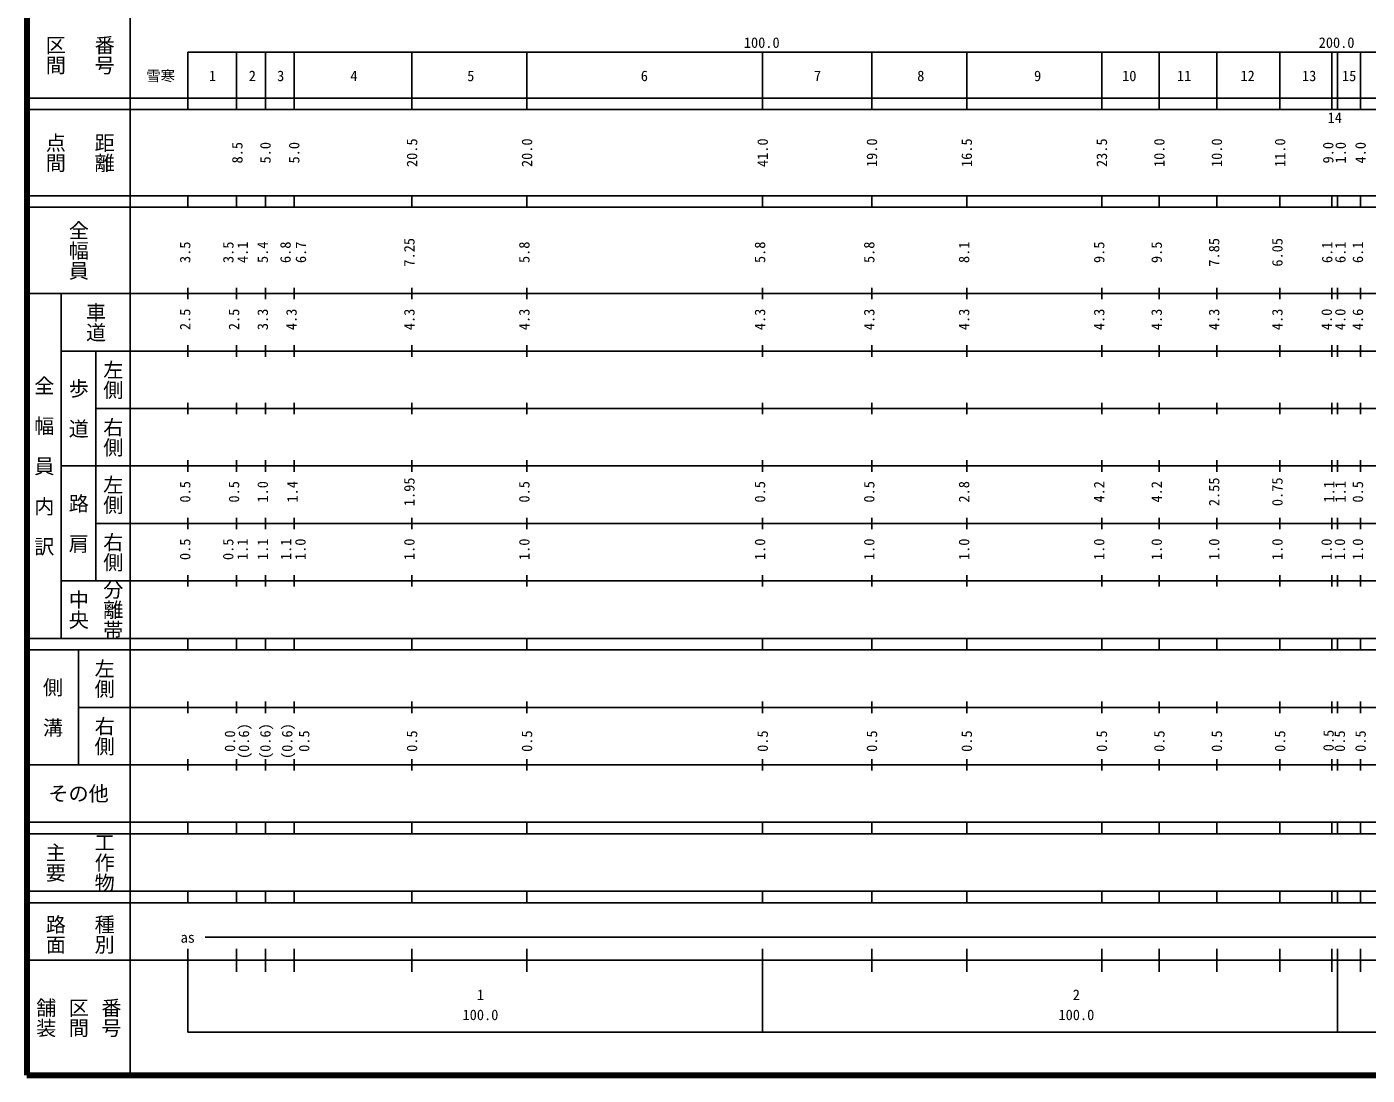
# Model space of a CAD drawing. Units: millimetres on the paper, enlarged 1000 times. Extents: x 40000 to 680000, y 20000 to 380000.
# Drawn here: x 40000 to 273169, y 20000 to 202409 of the extents above; entities that cross this region are included whole.
import ezdxf
from ezdxf.enums import TextEntityAlignment as Align

# ---------------------------------------------------------------- set-up
doc = ezdxf.new("R2010")
doc.units = ezdxf.units.MM
doc.header["$LTSCALE"] = 1000
doc.layers.add('M-TTL', color=2, linetype='Continuous', lineweight=140)
doc.layers.add('M-TTL-BAND', color=7, linetype='Continuous', lineweight=25)
doc.styles.add('@ＭＳ ゴシック', font='')
doc.styles.add('ＭＳ ゴシック', font='')
doc.styles.get('@ＭＳ ゴシック').set_extended_font_data('@MS Gothic')
doc.styles.get('ＭＳ ゴシック').set_extended_font_data('MS Gothic')

msp = doc.modelspace()

# ---------------------------------------------------------------- linework, layer by layer
at = {"layer": 'M-TTL'}
for p, q in [((40000, 380000), (40000, 20000)), ((40000, 20000), (680000, 20000))]:
    msp.add_line(p, q, dxfattribs=at)
at = {"layer": 'M-TTL-BAND'}
for p, q in [((58000, 370000), (58000, 20000)), ((68000, 198000), (579000, 198000)), ((68000, 198000), (68000, 188000)), ((76500, 198000), (76500, 188000)), ((81500, 198000), (81500, 188000)), ((86500, 198000), (86500, 188000)), ((107000, 198000), (107000, 188000)), ((127000, 198000), (127000, 188000)), ((168000, 198000), (168000, 188000)), ((187000, 198000), (187000, 188000)), ((203500, 198000), (203500, 188000)), ((227000, 198000), (227000, 188000)), ((237000, 198000), (237000, 188000)), ((247000, 198000), (247000, 188000)), ((258000, 198000), (258000, 188000)), ((267000, 198000), (267000, 188000)), ((268000, 198000), (268000, 188000)), ((272000, 198000), (272000, 188000)), ((40000, 190000), (579000, 190000)), ((40000, 188000), (579000, 188000)), ((40000, 173000), (579000, 173000)), ((68000, 171000), (68000, 173000)), ((76500, 171000), (76500, 173000)), ((81500, 171000), (81500, 173000)), ((86500, 171000), (86500, 173000)), ((107000, 171000), (107000, 173000)), ((127000, 171000), (127000, 173000)), ((168000, 171000), (168000, 173000)), ((187000, 171000), (187000, 173000)), ((203500, 171000), (203500, 173000)), ((227000, 171000), (227000, 173000)), ((237000, 171000), (237000, 173000)), ((247000, 171000), (247000, 173000)), ((258000, 171000), (258000, 173000)), ((267000, 171000), (267000, 173000)), ((268000, 171000), (268000, 173000)), ((272000, 171000), (272000, 173000)), ((40000, 171000), (579000, 171000)), ((68000, 155000), (68000, 157000)), ((76500, 155000), (76500, 157000)), ((81500, 155000), (81500, 157000)), ((86500, 155000), (86500, 157000)), ((107000, 155000), (107000, 157000)), ((127000, 155000), (127000, 157000)), ((168000, 155000), (168000, 157000)), ((187000, 155000), (187000, 157000)), ((203500, 155000), (203500, 157000)), ((227000, 155000), (227000, 157000)), ((237000, 155000), (237000, 157000)), ((247000, 155000), (247000, 157000)), ((258000, 155000), (258000, 157000)), ((267000, 155000), (267000, 157000)), ((268000, 155000), (268000, 157000)), ((272000, 155000), (272000, 157000)), ((40000, 156000), (579000, 156000)), ((46000, 96000), (46000, 156000)), ((68000, 145000), (68000, 147000)), ((76500, 145000), (76500, 147000)), ((81500, 145000), (81500, 147000)), ((86500, 145000), (86500, 147000)), ((107000, 145000), (107000, 147000)), ((127000, 145000), (127000, 147000)), ((168000, 145000), (168000, 147000)), ((187000, 145000), (187000, 147000)), ((203500, 145000), (203500, 147000)), ((227000, 145000), (227000, 147000)), ((237000, 145000), (237000, 147000)), ((247000, 145000), (247000, 147000)), ((258000, 145000), (258000, 147000)), ((267000, 145000), (267000, 147000)), ((268000, 145000), (268000, 147000)), ((272000, 145000), (272000, 147000)), ((46000, 146000), (579000, 146000)), ((52000, 146000), (52000, 106000)), ((52000, 136000), (579000, 136000)), ((68000, 135000), (68000, 137000)), ((76500, 135000), (76500, 137000)), ((81500, 135000), (81500, 137000)), ((86500, 135000), (86500, 137000)), ((107000, 135000), (107000, 137000)), ((127000, 135000), (127000, 137000)), ((168000, 135000), (168000, 137000)), ((187000, 135000), (187000, 137000)), ((203500, 135000), (203500, 137000)), ((227000, 135000), (227000, 137000)), ((237000, 135000), (237000, 137000)), ((247000, 135000), (247000, 137000)), ((258000, 135000), (258000, 137000)), ((267000, 135000), (267000, 137000)), ((268000, 135000), (268000, 137000)), ((272000, 135000), (272000, 137000)), ((46000, 126000), (579000, 126000)), ((68000, 125000), (68000, 127000)), ((76500, 125000), (76500, 127000)), ((81500, 125000), (81500, 127000)), ((86500, 125000), (86500, 127000)), ((107000, 125000), (107000, 127000)), ((127000, 125000), (127000, 127000)), ((168000, 125000), (168000, 127000)), ((187000, 125000), (187000, 127000)), ((203500, 125000), (203500, 127000)), ((227000, 125000), (227000, 127000)), ((237000, 125000), (237000, 127000)), ((247000, 125000), (247000, 127000)), ((258000, 125000), (258000, 127000)), ((267000, 125000), (267000, 127000)), ((268000, 125000), (268000, 127000)), ((272000, 125000), (272000, 127000)), ((68000, 115000), (68000, 117000)), ((76500, 115000), (76500, 117000)), ((81500, 115000), (81500, 117000)), ((86500, 115000), (86500, 117000)), ((107000, 115000), (107000, 117000)), ((127000, 115000), (127000, 117000)), ((168000, 115000), (168000, 117000)), ((187000, 115000), (187000, 117000)), ((203500, 115000), (203500, 117000)), ((227000, 115000), (227000, 117000)), ((237000, 115000), (237000, 117000)), ((247000, 115000), (247000, 117000)), ((258000, 115000), (258000, 117000)), ((267000, 115000), (267000, 117000)), ((268000, 115000), (268000, 117000)), ((272000, 115000), (272000, 117000)), ((52000, 116000), (579000, 116000)), ((46000, 106000), (579000, 106000)), ((68000, 105000), (68000, 107000)), ((76500, 105000), (76500, 107000)), ((81500, 105000), (81500, 107000)), ((86500, 105000), (86500, 107000)), ((107000, 105000), (107000, 107000)), ((127000, 105000), (127000, 107000)), ((168000, 105000), (168000, 107000)), ((187000, 105000), (187000, 107000)), ((203500, 105000), (203500, 107000)), ((227000, 105000), (227000, 107000)), ((237000, 105000), (237000, 107000)), ((247000, 105000), (247000, 107000)), ((258000, 105000), (258000, 107000)), ((267000, 105000), (267000, 107000)), ((268000, 105000), (268000, 107000)), ((272000, 105000), (272000, 107000)), ((40000, 96000), (579000, 96000)), ((68000, 94000), (68000, 96000)), ((76500, 94000), (76500, 96000)), ((81500, 94000), (81500, 96000)), ((86500, 94000), (86500, 96000)), ((107000, 94000), (107000, 96000)), ((127000, 94000), (127000, 96000)), ((168000, 94000), (168000, 96000)), ((187000, 94000), (187000, 96000)), ((203500, 94000), (203500, 96000)), ((227000, 94000), (227000, 96000)), ((237000, 94000), (237000, 96000)), ((247000, 94000), (247000, 96000)), ((258000, 94000), (258000, 96000)), ((267000, 94000), (267000, 96000)), ((268000, 94000), (268000, 96000)), ((272000, 94000), (272000, 96000)), ((40000, 94000), (579000, 94000)), ((49000, 94000), (49000, 74000)), ((49000, 84000), (579000, 84000)), ((68000, 83000), (68000, 85000)), ((76500, 83000), (76500, 85000)), ((81500, 83000), (81500, 85000)), ((86500, 83000), (86500, 85000)), ((107000, 83000), (107000, 85000)), ((127000, 83000), (127000, 85000)), ((168000, 83000), (168000, 85000)), ((187000, 83000), (187000, 85000)), ((203500, 83000), (203500, 85000)), ((227000, 83000), (227000, 85000)), ((237000, 83000), (237000, 85000)), ((247000, 83000), (247000, 85000)), ((258000, 83000), (258000, 85000)), ((267000, 83000), (267000, 85000)), ((268000, 83000), (268000, 85000)), ((272000, 83000), (272000, 85000)), ((68000, 73000), (68000, 75000)), ((76500, 73000), (76500, 75000)), ((81500, 73000), (81500, 75000)), ((86500, 73000), (86500, 75000)), ((107000, 73000), (107000, 75000)), ((127000, 73000), (127000, 75000)), ((168000, 73000), (168000, 75000)), ((187000, 73000), (187000, 75000)), ((203500, 73000), (203500, 75000)), ((227000, 73000), (227000, 75000)), ((237000, 73000), (237000, 75000)), ((247000, 73000), (247000, 75000)), ((258000, 73000), (258000, 75000)), ((267000, 73000), (267000, 75000)), ((268000, 73000), (268000, 75000)), ((272000, 73000), (272000, 75000)), ((40000, 74000), (579000, 74000)), ((40000, 64000), (579000, 64000)), ((68000, 62000), (68000, 64000)), ((76500, 62000), (76500, 64000)), ((81500, 62000), (81500, 64000)), ((86500, 62000), (86500, 64000)), ((107000, 62000), (107000, 64000)), ((127000, 62000), (127000, 64000)), ((168000, 62000), (168000, 64000)), ((187000, 62000), (187000, 64000)), ((203500, 62000), (203500, 64000)), ((227000, 62000), (227000, 64000)), ((237000, 62000), (237000, 64000)), ((247000, 62000), (247000, 64000)), ((258000, 62000), (258000, 64000)), ((267000, 62000), (267000, 64000)), ((268000, 62000), (268000, 64000)), ((272000, 62000), (272000, 64000)), ((40000, 62000), (579000, 62000)), ((40000, 52000), (579000, 52000)), ((68000, 50000), (68000, 52000)), ((76500, 50000), (76500, 52000)), ((81500, 50000), (81500, 52000)), ((86500, 50000), (86500, 52000)), ((107000, 50000), (107000, 52000)), ((127000, 50000), (127000, 52000)), ((168000, 50000), (168000, 52000)), ((187000, 50000), (187000, 52000)), ((203500, 50000), (203500, 52000)), ((227000, 50000), (227000, 52000)), ((237000, 50000), (237000, 52000)), ((247000, 50000), (247000, 52000)), ((258000, 50000), (258000, 52000)), ((267000, 50000), (267000, 52000)), ((268000, 50000), (268000, 52000)), ((272000, 50000), (272000, 52000)), ((40000, 50000), (579000, 50000)), ((68000, 38000), (68000, 42000)), ((71000, 44000), (359000, 44000)), ((76500, 38000), (76500, 42000)), ((81500, 38000), (81500, 42000)), ((86500, 38000), (86500, 42000)), ((107000, 38000), (107000, 42000)), ((127000, 38000), (127000, 42000)), ((168000, 38000), (168000, 42000)), ((187000, 38000), (187000, 42000)), ((203500, 38000), (203500, 42000)), ((227000, 38000), (227000, 42000)), ((237000, 38000), (237000, 42000)), ((247000, 38000), (247000, 42000)), ((258000, 38000), (258000, 42000)), ((267000, 38000), (267000, 42000)), ((268000, 38000), (268000, 42000)), ((272000, 38000), (272000, 42000)), ((40000, 40000), (579000, 40000)), ((68000, 40000), (68000, 27500)), ((168000, 40000), (168000, 27500)), ((268000, 40000), (268000, 27500)), ((68000, 27500), (579000, 27500))]:
    msp.add_line(p, q, dxfattribs=at)

# ---------------------------------------------------------------- texts
for s, height, rotation, style, p in [('区間', 2566, 270, '@ＭＳ ゴシック', (45000, 197500)), ('番号', 2566, 270, '@ＭＳ ゴシック', (53500, 197500)), ('点間', 2566, 270, '@ＭＳ ゴシック', (45000, 180500)), ('距離', 2566, 270, '@ＭＳ ゴシック', (53500, 180500)), ('8.5', 1833, 90, 'ＭＳ ゴシック', (76609, 180500)), ('5.0', 1833, 90, 'ＭＳ ゴシック', (81500, 180500)), ('5.0', 1833, 90, 'ＭＳ ゴシック', (86500, 180500)), ('20.5', 1833, 90, 'ＭＳ ゴシック', (107000, 180500)), ('20.0', 1833, 90, 'ＭＳ ゴシック', (127000, 180500)), ('41.0', 1833, 90, 'ＭＳ ゴシック', (168000, 180500)), ('19.0', 1833, 90, 'ＭＳ ゴシック', (187000, 180500)), ('16.5', 1833, 90, 'ＭＳ ゴシック', (203500, 180500)), ('23.5', 1833, 90, 'ＭＳ ゴシック', (227000, 180500)), ('10.0', 1833, 90, 'ＭＳ ゴシック', (237000, 180500)), ('10.0', 1833, 90, 'ＭＳ ゴシック', (247000, 180500)), ('11.0', 1833, 90, 'ＭＳ ゴシック', (258000, 180500)), ('9.0', 1833, 90, 'ＭＳ ゴシック', (266379, 180500)), ('1.0', 1833, 90, 'ＭＳ ゴシック', (268538, 180500)), ('4.0', 1833, 90, 'ＭＳ ゴシック', (272000, 180500)), ('全幅員', 2566, 270, '@ＭＳ ゴシック', (49000, 163500)), ('車道', 2566, 270, '@ＭＳ ゴシック', (52000, 151000)), ('左側', 2566, 270, '@ＭＳ ゴシック', (55000, 141000)), ('全\u3000幅\u3000員\u3000内\u3000訳', 2566, 270, '@ＭＳ ゴシック', (43000, 126000)), ('歩\u3000道', 2566, 270, '@ＭＳ ゴシック', (49000, 136000)), ('右側', 2566, 270, '@ＭＳ ゴシック', (55000, 131000)), ('左側', 2566, 270, '@ＭＳ ゴシック', (55000, 121000)), ('路\u3000肩', 2566, 270, '@ＭＳ ゴシック', (49000, 116000)), ('右側', 2566, 270, '@ＭＳ ゴシック', (55000, 111000)), ('分離帯', 2566, 270, '@ＭＳ ゴシック', (55000, 101000)), ('中央', 2566, 270, '@ＭＳ ゴシック', (49000, 101000)), ('左側', 2566, 270, '@ＭＳ ゴシック', (53500, 89000)), ('側\u3000溝', 2566, 270, '@ＭＳ ゴシック', (44500, 84000)), ('右側', 2566, 270, '@ＭＳ ゴシック', (53500, 79000)), ('0.0', 1833, 90, 'ＭＳ ゴシック', (75325, 78125)), ('(0.6)', 1833, 90, 'ＭＳ ゴシック', (77750, 78125)), ('(0.6)', 1833, 90, 'ＭＳ ゴシック', (81487, 78125)), ('(0.6)', 1833, 90, 'ＭＳ ゴシック', (85282, 78125)), ('0.5', 1833, 90, 'ＭＳ ゴシック', (88235, 78125)), ('0.5', 1833, 90, 'ＭＳ ゴシック', (107000, 78125)), ('0.5', 1833, 90, 'ＭＳ ゴシック', (127000, 78125)), ('0.5', 1833, 90, 'ＭＳ ゴシック', (168000, 78125)), ('0.5', 1833, 90, 'ＭＳ ゴシック', (187000, 78125)), ('0.5', 1833, 90, 'ＭＳ ゴシック', (203500, 78125)), ('0.5', 1833, 90, 'ＭＳ ゴシック', (227000, 78125)), ('0.5', 1833, 90, 'ＭＳ ゴシック', (237000, 78125)), ('0.5', 1833, 90, 'ＭＳ ゴシック', (247000, 78125)), ('0.5', 1833, 90, 'ＭＳ ゴシック', (258000, 78125)), ('0.5', 1833, 90, 'ＭＳ ゴシック', (266433, 78229)), ('0.5', 1833, 90, 'ＭＳ ゴシック', (268390, 78125)), ('0.5', 1833, 90, 'ＭＳ ゴシック', (272000, 78125)), ('工作物', 2566, 270, '@ＭＳ ゴシック', (53500, 57000)), ('主要', 2566, 270, '@ＭＳ ゴシック', (45000, 57000)), ('路面', 2566, 270, '@ＭＳ ゴシック', (45000, 44500)), ('種別', 2566, 270, '@ＭＳ ゴシック', (53500, 44500)), ('舗装', 2566, 270, '@ＭＳ ゴシック', (43333, 30000)), ('区間', 2566, 270, '@ＭＳ ゴシック', (49000, 30000)), ('番号', 2566, 270, '@ＭＳ ゴシック', (54667, 30000))]:
    msp.add_text(s, height=height, rotation=rotation, dxfattribs=dict(at, style=style)).set_placement(p, align=Align.MIDDLE_CENTER)
at = {"layer": 'M-TTL-BAND', "style": 'ＭＳ ゴシック'}
for s, p in [('100.0', (167844, 198195)), ('200.0', (267844, 198195)), ('雪寒', (63276, 192405)), ('1', (72317, 192405)), ('2', (79234, 192405)), ('3', (84168, 192405)), ('4', (96905, 192405)), ('5', (117234, 192405)), ('6', (147431, 192405)), ('7', (177545, 192405)), ('8', (195511, 192405)), ('9', (215840, 192405)), ('10', (231782, 192405)), ('11', (241314, 192405)), ('12', (252364, 192405)), ('13', (263076, 192405)), ('15', (270035, 192405)), ('14', (267526, 185130)), ('as', (68000, 42500)), ('1', (118913, 32523)), ('2', (222580, 32523)), ('100.0', (118913, 29033)), ('100.0', (222580, 29033))]:
    msp.add_text(s, height=1833, dxfattribs=at).set_placement(p, align=Align.BOTTOM_CENTER)
for s, p in [('3.5', (69000, 163174)), ('3.5', (76510, 163174)), ('4.1', (79010, 163174)), ('5.4', (82500, 163174)), ('6.8', (86457, 163174)), ('6.7', (89132, 163174)), ('7.25', (108000, 163174)), ('5.8', (128000, 163174)), ('5.8', (169000, 163174)), ('5.8', (188000, 163174)), ('8.1', (204500, 163174)), ('9.5', (228000, 163174)), ('9.5', (238000, 163174)), ('7.85', (248000, 163174)), ('6.05', (259000, 163174)), ('6.1', (267664, 163174)), ('6.1', (269963, 163174)), ('6.1', (273000, 163174)), ('2.5', (69000, 151500)), ('2.5', (77500, 151500)), ('3.3', (82500, 151500)), ('4.3', (87500, 151500)), ('4.3', (108000, 151500)), ('4.3', (128000, 151500)), ('4.3', (169000, 151500)), ('4.3', (188000, 151500)), ('4.3', (204500, 151500)), ('4.3', (228000, 151500)), ('4.3', (238000, 151500)), ('4.3', (248000, 151500)), ('4.3', (259000, 151500)), ('4.0', (267578, 151500)), ('4.0', (269942, 151500)), ('4.6', (273000, 151500)), ('1.95', (108000, 121500)), ('2.55', (248000, 121500)), ('0.75', (259000, 121500)), ('0.5', (69000, 121500)), ('0.5', (77500, 121500)), ('1.0', (82500, 121500)), ('1.4', (87665, 121500)), ('0.5', (128000, 121500)), ('0.5', (169000, 121500)), ('0.5', (188000, 121500)), ('2.8', (204500, 121500)), ('4.2', (228000, 121500)), ('4.2', (238000, 121500)), ('1.1', (268000, 121500)), ('1.1', (269963, 121500)), ('0.5', (273000, 121500)), ('0.5', (69000, 111500)), ('0.5', (76489, 111500)), ('1.1', (78989, 111500)), ('1.1', (82500, 111500)), ('1.1', (86542, 111500)), ('1.0', (89048, 111500)), ('1.0', (108000, 111500)), ('1.0', (128000, 111500)), ('1.0', (169000, 111500)), ('1.0', (188000, 111500)), ('1.0', (204500, 111500)), ('1.0', (228000, 111500)), ('1.0', (238000, 111500)), ('1.0', (248000, 111500)), ('1.0', (259000, 111500)), ('1.0', (267557, 111500)), ('1.0', (269867, 111500)), ('1.0', (273000, 111500))]:
    msp.add_text(s, height=1833, rotation=90, dxfattribs=at).set_placement(p, align=Align.BOTTOM_CENTER)
msp.add_text('その他', height=2566, dxfattribs=at).set_placement((49000, 69000), align=Align.MIDDLE_CENTER)

doc.saveas('drawing.dxf')
